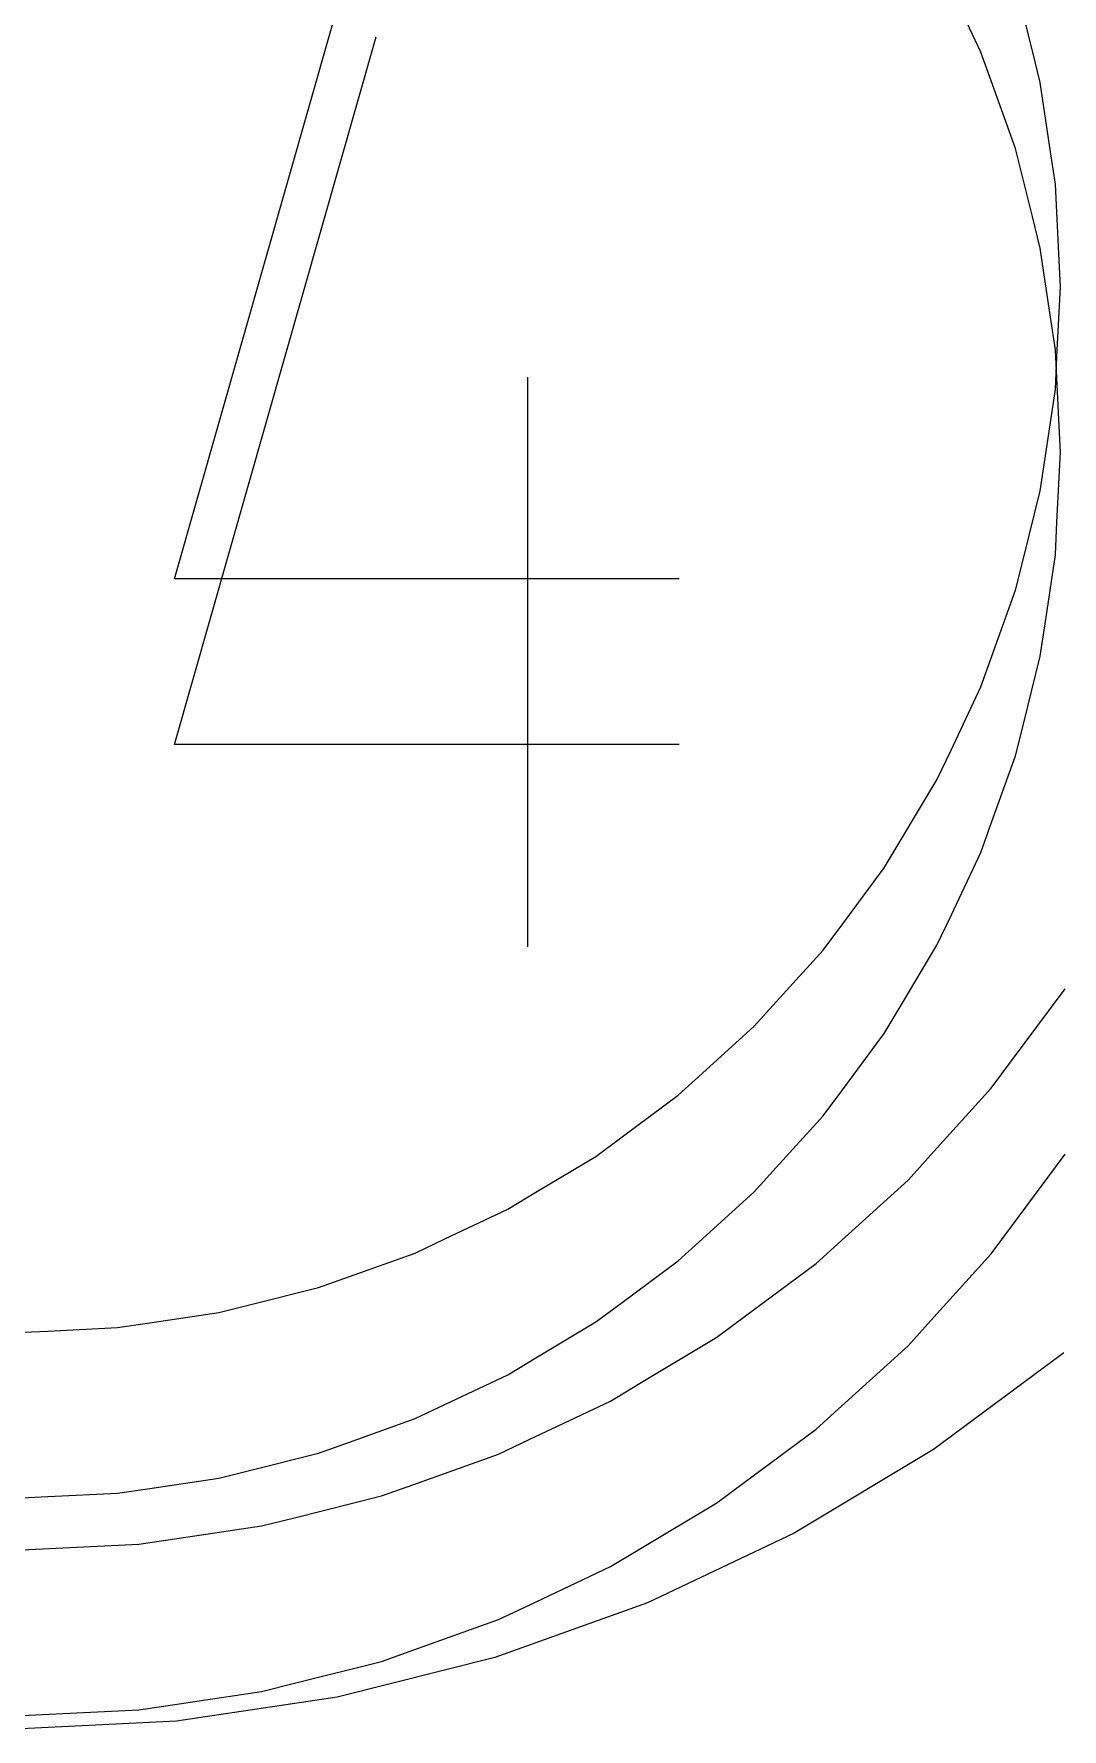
# Model space of a CAD drawing. Header units: centimetres. Extents: x -214 to 137, y -175 to 4.
# Drawn here: x 123.39 to 129.4, y -152.02 to -142.12 of the extents above; entities that cross this region are included whole.
import ezdxf

# ---------------------------------------------------------------- set-up
doc = ezdxf.new("R2010")
doc.units = ezdxf.units.CM
doc.header["$MEASUREMENT"] = 0
doc.layers.add('layer 1', color=7, linetype='Continuous')

msp = doc.modelspace()

# ---------------------------------------------------------------- linework, layer by layer
at = {"layer": 'layer 1', "color": 1, "lineweight": 9}
for points in [[(124.20919, -145.30124), (124.20919, -145.30124), (125.38738, -141.16925), (125.38738, -141.16925)], [(129.22208, -142.21781), (129.22208, -142.21781), (129.12302, -141.82227), (129.12302, -141.82227)], [(124.20919, -146.26817), (124.20919, -146.26817), (125.38738, -142.13618), (125.38738, -142.13618)], [(124.20919, -146.26817), (124.20919, -146.26817), (125.38738, -142.13618), (125.38738, -142.13618)], [(124.20919, -146.26817), (124.20919, -146.26817), (125.38738, -142.13618), (125.38738, -142.13618)], [(124.20919, -146.26817), (124.20919, -146.26817), (125.38738, -142.13618), (125.38738, -142.13618)], [(128.92109, -142.22486), (128.92109, -142.22486), (128.83914, -142.05162), (128.83914, -142.05162)], [(128.92109, -142.22486), (128.92109, -142.22486), (128.83914, -142.05162), (128.83914, -142.05162)], [(128.92109, -142.22486), (128.92109, -142.22486), (128.83914, -142.05162), (128.83914, -142.05162)], [(128.92109, -142.22486), (128.92109, -142.22486), (128.83914, -142.05162), (128.83914, -142.05162)], [(129.05844, -142.60875), (129.05844, -142.60875), (128.92109, -142.22486), (128.92109, -142.22486)], [(129.05844, -142.60875), (129.05844, -142.60875), (128.92109, -142.22486), (128.92109, -142.22486)], [(129.05844, -142.60875), (129.05844, -142.60875), (128.92109, -142.22486), (128.92109, -142.22486)], [(129.05844, -142.60875), (129.05844, -142.60875), (128.92109, -142.22486), (128.92109, -142.22486)], [(129.26863, -142.4037), (129.26863, -142.4037), (129.22208, -142.21781), (129.22208, -142.21781)], [(129.32845, -142.80703), (129.32845, -142.80703), (129.26863, -142.4037), (129.26863, -142.4037)], [(129.12302, -142.7892), (129.12302, -142.7892), (129.05844, -142.60875), (129.05844, -142.60875)], [(129.12302, -142.7892), (129.12302, -142.7892), (129.05844, -142.60875), (129.05844, -142.60875)], [(129.12302, -142.7892), (129.12302, -142.7892), (129.05844, -142.60875), (129.05844, -142.60875)], [(129.12302, -142.7892), (129.12302, -142.7892), (129.05844, -142.60875), (129.05844, -142.60875)], [(129.22208, -143.18473), (129.22208, -143.18473), (129.12302, -142.7892), (129.12302, -142.7892)], [(129.22208, -143.18473), (129.22208, -143.18473), (129.12302, -142.7892), (129.12302, -142.7892)], [(129.22208, -143.18473), (129.22208, -143.18473), (129.12302, -142.7892), (129.12302, -142.7892)], [(129.22208, -143.18473), (129.22208, -143.18473), (129.12302, -142.7892), (129.12302, -142.7892)], [(129.35658, -142.9966), (129.35658, -142.9966), (129.32845, -142.80703), (129.32845, -142.80703)], [(129.3766, -143.40384), (129.3766, -143.40384), (129.35658, -142.9966), (129.35658, -142.9966)], [(129.26863, -143.37062), (129.26863, -143.37062), (129.22208, -143.18473), (129.22208, -143.18473)], [(129.26863, -143.37062), (129.26863, -143.37062), (129.22208, -143.18473), (129.22208, -143.18473)], [(129.26863, -143.37062), (129.26863, -143.37062), (129.22208, -143.18473), (129.22208, -143.18473)], [(129.26863, -143.37062), (129.26863, -143.37062), (129.22208, -143.18473), (129.22208, -143.18473)], [(129.32845, -143.77396), (129.32845, -143.77396), (129.26863, -143.37062), (129.26863, -143.37062)], [(129.32845, -143.77396), (129.32845, -143.77396), (129.26863, -143.37062), (129.26863, -143.37062)], [(129.32845, -143.77396), (129.32845, -143.77396), (129.26863, -143.37062), (129.26863, -143.37062)], [(129.32845, -143.77396), (129.32845, -143.77396), (129.26863, -143.37062), (129.26863, -143.37062)], [(129.38598, -143.59525), (129.38598, -143.59525), (129.3766, -143.40384), (129.3766, -143.40384)], [(129.36599, -144.00251), (129.36599, -144.00251), (129.38598, -143.59525), (129.38598, -143.59525)], [(129.35658, -143.96353), (129.35658, -143.96353), (129.32845, -143.77396), (129.32845, -143.77396)], [(129.35658, -143.96353), (129.35658, -143.96353), (129.32845, -143.77396), (129.32845, -143.77396)], [(129.35658, -143.96353), (129.35658, -143.96353), (129.32845, -143.77396), (129.32845, -143.77396)], [(129.35658, -143.96353), (129.35658, -143.96353), (129.32845, -143.77396), (129.32845, -143.77396)], [(129.3766, -144.37076), (129.3766, -144.37076), (129.35658, -143.96353), (129.35658, -143.96353)], [(129.3766, -144.37076), (129.3766, -144.37076), (129.35658, -143.96353), (129.35658, -143.96353)], [(129.3766, -144.37076), (129.3766, -144.37076), (129.35658, -143.96353), (129.35658, -143.96353)], [(129.3766, -144.37076), (129.3766, -144.37076), (129.35658, -143.96353), (129.35658, -143.96353)], [(129.35658, -144.19392), (129.35658, -144.19392), (129.36599, -144.00251), (129.36599, -144.00251)], [(126.27502, -146.48243), (126.27502, -146.48243), (126.27502, -144.12272), (126.27502, -144.12272)], [(129.29676, -144.59726), (129.29676, -144.59726), (129.35658, -144.19392), (129.35658, -144.19392)], [(129.38598, -144.56218), (129.38598, -144.56218), (129.3766, -144.37076), (129.3766, -144.37076)], [(129.38598, -144.56218), (129.38598, -144.56218), (129.3766, -144.37076), (129.3766, -144.37076)], [(129.38598, -144.56218), (129.38598, -144.56218), (129.3766, -144.37076), (129.3766, -144.37076)], [(129.38598, -144.56218), (129.38598, -144.56218), (129.3766, -144.37076), (129.3766, -144.37076)], [(129.26863, -144.78682), (129.26863, -144.78682), (129.29676, -144.59726), (129.29676, -144.59726)], [(129.36599, -144.96944), (129.36599, -144.96944), (129.38598, -144.56218), (129.38598, -144.56218)], [(129.36599, -144.96944), (129.36599, -144.96944), (129.38598, -144.56218), (129.38598, -144.56218)], [(129.36599, -144.96944), (129.36599, -144.96944), (129.38598, -144.56218), (129.38598, -144.56218)], [(129.36599, -144.96944), (129.36599, -144.96944), (129.38598, -144.56218), (129.38598, -144.56218)], [(129.16956, -145.18236), (129.16956, -145.18236), (129.26863, -144.78682), (129.26863, -144.78682)], [(129.35658, -145.16084), (129.35658, -145.16084), (129.36599, -144.96944), (129.36599, -144.96944)], [(129.35658, -145.16084), (129.35658, -145.16084), (129.36599, -144.96944), (129.36599, -144.96944)], [(129.35658, -145.16084), (129.35658, -145.16084), (129.36599, -144.96944), (129.36599, -144.96944)], [(129.35658, -145.16084), (129.35658, -145.16084), (129.36599, -144.96944), (129.36599, -144.96944)], [(126.27502, -147.44935), (126.27502, -147.44935), (126.27502, -145.08965), (126.27502, -145.08965)], [(126.27502, -147.44935), (126.27502, -147.44935), (126.27502, -145.08965), (126.27502, -145.08965)], [(126.27502, -147.44935), (126.27502, -147.44935), (126.27502, -145.08965), (126.27502, -145.08965)], [(126.27502, -147.44935), (126.27502, -147.44935), (126.27502, -145.08965), (126.27502, -145.08965)], [(129.12299, -145.36825), (129.12299, -145.36825), (129.16956, -145.18236), (129.16956, -145.18236)], [(129.29676, -145.56419), (129.29676, -145.56419), (129.35658, -145.16084), (129.35658, -145.16084)], [(129.29676, -145.56419), (129.29676, -145.56419), (129.35658, -145.16084), (129.35658, -145.16084)], [(129.29676, -145.56419), (129.29676, -145.56419), (129.35658, -145.16084), (129.35658, -145.16084)], [(129.29676, -145.56419), (129.29676, -145.56419), (129.35658, -145.16084), (129.35658, -145.16084)], [(127.15932, -145.30124), (127.15932, -145.30124), (124.20919, -145.30124), (124.20919, -145.30124)], [(128.98563, -145.75215), (128.98563, -145.75215), (129.12299, -145.36825), (129.12299, -145.36825)], [(129.26863, -145.75374), (129.26863, -145.75374), (129.29676, -145.56419), (129.29676, -145.56419)], [(129.26863, -145.75374), (129.26863, -145.75374), (129.29676, -145.56419), (129.29676, -145.56419)], [(129.26863, -145.75374), (129.26863, -145.75374), (129.29676, -145.56419), (129.29676, -145.56419)], [(129.26863, -145.75374), (129.26863, -145.75374), (129.29676, -145.56419), (129.29676, -145.56419)], [(128.92106, -145.93259), (128.92106, -145.93259), (128.98563, -145.75215), (128.98563, -145.75215)], [(129.16956, -146.14928), (129.16956, -146.14928), (129.26863, -145.75374), (129.26863, -145.75374)], [(129.16956, -146.14928), (129.16956, -146.14928), (129.26863, -145.75374), (129.26863, -145.75374)], [(129.16956, -146.14928), (129.16956, -146.14928), (129.26863, -145.75374), (129.26863, -145.75374)], [(129.16956, -146.14928), (129.16956, -146.14928), (129.26863, -145.75374), (129.26863, -145.75374)], [(128.74673, -146.30119), (128.74673, -146.30119), (128.92106, -145.93259), (128.92106, -145.93259)], [(129.12299, -146.33517), (129.12299, -146.33517), (129.16956, -146.14928), (129.16956, -146.14928)], [(129.12299, -146.33517), (129.12299, -146.33517), (129.16956, -146.14928), (129.16956, -146.14928)], [(129.12299, -146.33517), (129.12299, -146.33517), (129.16956, -146.14928), (129.16956, -146.14928)], [(129.12299, -146.33517), (129.12299, -146.33517), (129.16956, -146.14928), (129.16956, -146.14928)], [(127.15932, -146.26817), (127.15932, -146.26817), (124.20919, -146.26817), (124.20919, -146.26817)], [(127.15932, -146.26817), (127.15932, -146.26817), (124.20919, -146.26817), (124.20919, -146.26817)], [(127.15932, -146.26817), (127.15932, -146.26817), (124.20919, -146.26817), (124.20919, -146.26817)], [(127.15932, -146.26817), (127.15932, -146.26817), (124.20919, -146.26817), (124.20919, -146.26817)], [(128.6648, -146.47443), (128.6648, -146.47443), (128.74673, -146.30119), (128.74673, -146.30119)], [(128.98563, -146.71908), (128.98563, -146.71908), (129.12299, -146.33517), (129.12299, -146.33517)], [(128.98563, -146.71908), (128.98563, -146.71908), (129.12299, -146.33517), (129.12299, -146.33517)], [(128.98563, -146.71908), (128.98563, -146.71908), (129.12299, -146.33517), (129.12299, -146.33517)], [(128.98563, -146.71908), (128.98563, -146.71908), (129.12299, -146.33517), (129.12299, -146.33517)], [(128.45516, -146.82416), (128.45516, -146.82416), (128.6648, -146.47443), (128.6648, -146.47443)], [(128.92106, -146.89952), (128.92106, -146.89952), (128.98563, -146.71908), (128.98563, -146.71908)], [(128.92106, -146.89952), (128.92106, -146.89952), (128.98563, -146.71908), (128.98563, -146.71908)], [(128.92106, -146.89952), (128.92106, -146.89952), (128.98563, -146.71908), (128.98563, -146.71908)], [(128.92106, -146.89952), (128.92106, -146.89952), (128.98563, -146.71908), (128.98563, -146.71908)], [(128.35664, -146.98853), (128.35664, -146.98853), (128.45516, -146.82416), (128.45516, -146.82416)], [(128.74673, -147.26812), (128.74673, -147.26812), (128.92106, -146.89952), (128.92106, -146.89952)], [(128.74673, -147.26812), (128.74673, -147.26812), (128.92106, -146.89952), (128.92106, -146.89952)], [(128.74673, -147.26812), (128.74673, -147.26812), (128.92106, -146.89952), (128.92106, -146.89952)], [(128.74673, -147.26812), (128.74673, -147.26812), (128.92106, -146.89952), (128.92106, -146.89952)], [(128.11374, -147.31603), (128.11374, -147.31603), (128.35664, -146.98853), (128.35664, -146.98853)], [(128.6648, -147.44136), (128.6648, -147.44136), (128.74673, -147.26812), (128.74673, -147.26812)], [(128.6648, -147.44136), (128.6648, -147.44136), (128.74673, -147.26812), (128.74673, -147.26812)], [(128.6648, -147.44136), (128.6648, -147.44136), (128.74673, -147.26812), (128.74673, -147.26812)], [(128.6648, -147.44136), (128.6648, -147.44136), (128.74673, -147.26812), (128.74673, -147.26812)], [(127.99958, -147.46997), (127.99958, -147.46997), (128.11374, -147.31603), (128.11374, -147.31603)], [(127.72576, -147.77208), (127.72576, -147.77208), (127.99958, -147.46997), (127.99958, -147.46997)], [(128.45516, -147.79109), (128.45516, -147.79109), (128.6648, -147.44136), (128.6648, -147.44136)], [(128.45516, -147.79109), (128.45516, -147.79109), (128.6648, -147.44136), (128.6648, -147.44136)], [(128.45516, -147.79109), (128.45516, -147.79109), (128.6648, -147.44136), (128.6648, -147.44136)], [(128.45516, -147.79109), (128.45516, -147.79109), (128.6648, -147.44136), (128.6648, -147.44136)], [(127.59707, -147.91409), (127.59707, -147.91409), (127.72576, -147.77208), (127.72576, -147.77208)], [(128.35664, -147.95545), (128.35664, -147.95545), (128.45516, -147.79109), (128.45516, -147.79109)], [(128.35664, -147.95545), (128.35664, -147.95545), (128.45516, -147.79109), (128.45516, -147.79109)], [(128.35664, -147.95545), (128.35664, -147.95545), (128.45516, -147.79109), (128.45516, -147.79109)], [(128.35664, -147.95545), (128.35664, -147.95545), (128.45516, -147.79109), (128.45516, -147.79109)], [(127.29494, -148.18791), (127.29494, -148.18791), (127.59707, -147.91409), (127.59707, -147.91409)], [(128.11374, -148.28296), (128.11374, -148.28296), (128.35664, -147.95545), (128.35664, -147.95545)], [(128.11374, -148.28296), (128.11374, -148.28296), (128.35664, -147.95545), (128.35664, -147.95545)], [(128.11374, -148.28296), (128.11374, -148.28296), (128.35664, -147.95545), (128.35664, -147.95545)], [(128.11374, -148.28296), (128.11374, -148.28296), (128.35664, -147.95545), (128.35664, -147.95545)], [(127.15294, -148.3166), (127.15294, -148.3166), (127.29494, -148.18791), (127.29494, -148.18791)], [(127.99958, -148.43689), (127.99958, -148.43689), (128.11374, -148.28296), (128.11374, -148.28296)], [(127.99958, -148.43689), (127.99958, -148.43689), (128.11374, -148.28296), (128.11374, -148.28296)], [(127.99958, -148.43689), (127.99958, -148.43689), (128.11374, -148.28296), (128.11374, -148.28296)], [(127.99958, -148.43689), (127.99958, -148.43689), (128.11374, -148.28296), (128.11374, -148.28296)], [(126.82546, -148.55949), (126.82546, -148.55949), (127.15294, -148.3166), (127.15294, -148.3166)], [(127.72576, -148.73901), (127.72576, -148.73901), (127.99958, -148.43689), (127.99958, -148.43689)], [(127.72576, -148.73901), (127.72576, -148.73901), (127.99958, -148.43689), (127.99958, -148.43689)], [(127.72576, -148.73901), (127.72576, -148.73901), (127.99958, -148.43689), (127.99958, -148.43689)], [(127.72576, -148.73901), (127.72576, -148.73901), (127.99958, -148.43689), (127.99958, -148.43689)], [(126.67152, -148.67366), (126.67152, -148.67366), (126.82546, -148.55949), (126.82546, -148.55949)], [(126.32179, -148.88328), (126.32179, -148.88328), (126.67152, -148.67366), (126.67152, -148.67366)], [(127.59707, -148.88101), (127.59707, -148.88101), (127.72576, -148.73901), (127.72576, -148.73901)], [(127.59707, -148.88101), (127.59707, -148.88101), (127.72576, -148.73901), (127.72576, -148.73901)], [(127.59707, -148.88101), (127.59707, -148.88101), (127.72576, -148.73901), (127.72576, -148.73901)], [(127.59707, -148.88101), (127.59707, -148.88101), (127.72576, -148.73901), (127.72576, -148.73901)], [(127.29494, -149.15483), (127.29494, -149.15483), (127.59707, -148.88101), (127.59707, -148.88101)], [(127.29494, -149.15483), (127.29494, -149.15483), (127.59707, -148.88101), (127.59707, -148.88101)], [(127.29494, -149.15483), (127.29494, -149.15483), (127.59707, -148.88101), (127.59707, -148.88101)], [(127.29494, -149.15483), (127.29494, -149.15483), (127.59707, -148.88101), (127.59707, -148.88101)], [(126.1574, -148.9818), (126.1574, -148.9818), (126.32179, -148.88328), (126.32179, -148.88328)], [(125.78882, -149.15612), (125.78882, -149.15612), (126.1574, -148.9818), (126.1574, -148.9818)], [(125.61557, -149.23806), (125.61557, -149.23806), (125.78882, -149.15612), (125.78882, -149.15612)], [(127.15294, -149.28353), (127.15294, -149.28353), (127.29494, -149.15483), (127.29494, -149.15483)], [(127.15294, -149.28353), (127.15294, -149.28353), (127.29494, -149.15483), (127.29494, -149.15483)], [(127.15294, -149.28353), (127.15294, -149.28353), (127.29494, -149.15483), (127.29494, -149.15483)], [(127.15294, -149.28353), (127.15294, -149.28353), (127.29494, -149.15483), (127.29494, -149.15483)], [(125.23166, -149.37542), (125.23166, -149.37542), (125.61557, -149.23806), (125.61557, -149.23806)], [(125.05123, -149.43999), (125.05123, -149.43999), (125.23166, -149.37542), (125.23166, -149.37542)], [(126.82546, -149.52642), (126.82546, -149.52642), (127.15294, -149.28353), (127.15294, -149.28353)], [(126.82546, -149.52642), (126.82546, -149.52642), (127.15294, -149.28353), (127.15294, -149.28353)], [(126.82546, -149.52642), (126.82546, -149.52642), (127.15294, -149.28353), (127.15294, -149.28353)], [(126.82546, -149.52642), (126.82546, -149.52642), (127.15294, -149.28353), (127.15294, -149.28353)], [(124.6557, -149.53906), (124.6557, -149.53906), (125.05123, -149.43999), (125.05123, -149.43999)], [(124.46979, -149.58563), (124.46979, -149.58563), (124.6557, -149.53906), (124.6557, -149.53906)], [(126.67152, -149.64059), (126.67152, -149.64059), (126.82546, -149.52642), (126.82546, -149.52642)], [(126.67152, -149.64059), (126.67152, -149.64059), (126.82546, -149.52642), (126.82546, -149.52642)], [(126.67152, -149.64059), (126.67152, -149.64059), (126.82546, -149.52642), (126.82546, -149.52642)], [(126.67152, -149.64059), (126.67152, -149.64059), (126.82546, -149.52642), (126.82546, -149.52642)], [(123.87689, -149.67356), (123.87689, -149.67356), (124.06647, -149.64546), (124.06647, -149.64546)], [(124.06647, -149.64546), (124.06647, -149.64546), (124.46979, -149.58563), (124.46979, -149.58563)], [(126.32179, -149.85021), (126.32179, -149.85021), (126.67152, -149.64059), (126.67152, -149.64059)], [(126.32179, -149.85021), (126.32179, -149.85021), (126.67152, -149.64059), (126.67152, -149.64059)], [(126.32179, -149.85021), (126.32179, -149.85021), (126.67152, -149.64059), (126.67152, -149.64059)], [(126.32179, -149.85021), (126.32179, -149.85021), (126.67152, -149.64059), (126.67152, -149.64059)], [(123.27823, -149.70298), (123.27823, -149.70298), (123.46964, -149.69358), (123.46964, -149.69358)], [(123.46964, -149.69358), (123.46964, -149.69358), (123.87689, -149.67356), (123.87689, -149.67356)], [(126.1574, -149.94873), (126.1574, -149.94873), (126.32179, -149.85021), (126.32179, -149.85021)], [(126.1574, -149.94873), (126.1574, -149.94873), (126.32179, -149.85021), (126.32179, -149.85021)], [(126.1574, -149.94873), (126.1574, -149.94873), (126.32179, -149.85021), (126.32179, -149.85021)], [(126.1574, -149.94873), (126.1574, -149.94873), (126.32179, -149.85021), (126.32179, -149.85021)], [(125.78882, -150.12305), (125.78882, -150.12305), (126.1574, -149.94873), (126.1574, -149.94873)], [(125.78882, -150.12305), (125.78882, -150.12305), (126.1574, -149.94873), (126.1574, -149.94873)], [(125.78882, -150.12305), (125.78882, -150.12305), (126.1574, -149.94873), (126.1574, -149.94873)], [(125.78882, -150.12305), (125.78882, -150.12305), (126.1574, -149.94873), (126.1574, -149.94873)], [(125.61557, -150.20498), (125.61557, -150.20498), (125.78882, -150.12305), (125.78882, -150.12305)], [(125.61557, -150.20498), (125.61557, -150.20498), (125.78882, -150.12305), (125.78882, -150.12305)], [(125.61557, -150.20498), (125.61557, -150.20498), (125.78882, -150.12305), (125.78882, -150.12305)], [(125.61557, -150.20498), (125.61557, -150.20498), (125.78882, -150.12305), (125.78882, -150.12305)], [(125.23166, -150.34235), (125.23166, -150.34235), (125.61557, -150.20498), (125.61557, -150.20498)], [(125.23166, -150.34235), (125.23166, -150.34235), (125.61557, -150.20498), (125.61557, -150.20498)], [(125.23166, -150.34235), (125.23166, -150.34235), (125.61557, -150.20498), (125.61557, -150.20498)], [(125.23166, -150.34235), (125.23166, -150.34235), (125.61557, -150.20498), (125.61557, -150.20498)], [(125.05123, -150.40692), (125.05123, -150.40692), (125.23166, -150.34235), (125.23166, -150.34235)], [(125.05123, -150.40692), (125.05123, -150.40692), (125.23166, -150.34235), (125.23166, -150.34235)], [(125.05123, -150.40692), (125.05123, -150.40692), (125.23166, -150.34235), (125.23166, -150.34235)], [(125.05123, -150.40692), (125.05123, -150.40692), (125.23166, -150.34235), (125.23166, -150.34235)], [(124.6557, -150.50599), (124.6557, -150.50599), (125.05123, -150.40692), (125.05123, -150.40692)], [(124.6557, -150.50599), (124.6557, -150.50599), (125.05123, -150.40692), (125.05123, -150.40692)], [(124.6557, -150.50599), (124.6557, -150.50599), (125.05123, -150.40692), (125.05123, -150.40692)], [(124.6557, -150.50599), (124.6557, -150.50599), (125.05123, -150.40692), (125.05123, -150.40692)], [(124.06647, -150.61239), (124.06647, -150.61239), (124.46979, -150.55256), (124.46979, -150.55256)], [(124.06647, -150.61239), (124.06647, -150.61239), (124.46979, -150.55256), (124.46979, -150.55256)], [(124.06647, -150.61239), (124.06647, -150.61239), (124.46979, -150.55256), (124.46979, -150.55256)], [(124.06647, -150.61239), (124.06647, -150.61239), (124.46979, -150.55256), (124.46979, -150.55256)], [(124.46979, -150.55256), (124.46979, -150.55256), (124.6557, -150.50599), (124.6557, -150.50599)], [(124.46979, -150.55256), (124.46979, -150.55256), (124.6557, -150.50599), (124.6557, -150.50599)], [(124.46979, -150.55256), (124.46979, -150.55256), (124.6557, -150.50599), (124.6557, -150.50599)], [(124.46979, -150.55256), (124.46979, -150.55256), (124.6557, -150.50599), (124.6557, -150.50599)], [(123.27823, -150.66991), (123.27823, -150.66991), (123.46964, -150.6605), (123.46964, -150.6605)], [(123.27823, -150.66991), (123.27823, -150.66991), (123.46964, -150.6605), (123.46964, -150.6605)], [(123.27823, -150.66991), (123.27823, -150.66991), (123.46964, -150.6605), (123.46964, -150.6605)], [(123.27823, -150.66991), (123.27823, -150.66991), (123.46964, -150.6605), (123.46964, -150.6605)], [(123.46964, -150.6605), (123.46964, -150.6605), (123.87689, -150.64049), (123.87689, -150.64049)], [(123.46964, -150.6605), (123.46964, -150.6605), (123.87689, -150.64049), (123.87689, -150.64049)], [(123.46964, -150.6605), (123.46964, -150.6605), (123.87689, -150.64049), (123.87689, -150.64049)], [(123.46964, -150.6605), (123.46964, -150.6605), (123.87689, -150.64049), (123.87689, -150.64049)], [(123.87689, -150.64049), (123.87689, -150.64049), (124.06647, -150.61239), (124.06647, -150.61239)], [(123.87689, -150.64049), (123.87689, -150.64049), (124.06647, -150.61239), (124.06647, -150.61239)], [(123.87689, -150.64049), (123.87689, -150.64049), (124.06647, -150.61239), (124.06647, -150.61239)], [(123.87689, -150.64049), (123.87689, -150.64049), (124.06647, -150.61239), (124.06647, -150.61239)]]:
    msp.add_open_spline(points, degree=3, dxfattribs=at)
at = {"layer": 'layer 1', "color": 5, "lineweight": 9}
for points in [[(129.10076, -148.11613), (129.10076, -148.11613), (129.41337, -147.69462), (129.41337, -147.69462)], [(128.98202, -148.27623), (128.98202, -148.27623), (129.10076, -148.11613), (129.10076, -148.11613)], [(128.6296, -148.66507), (128.6296, -148.66507), (128.98202, -148.27623), (128.98202, -148.27623)], [(128.49574, -148.81276), (128.49574, -148.81276), (128.6296, -148.66507), (128.6296, -148.66507)], [(129.10076, -149.08306), (129.10076, -149.08306), (129.41337, -148.66155), (129.41337, -148.66155)], [(129.10076, -149.08306), (129.10076, -149.08306), (129.41337, -148.66155), (129.41337, -148.66155)], [(129.10076, -149.08306), (129.10076, -149.08306), (129.41337, -148.66155), (129.41337, -148.66155)], [(129.10076, -149.08306), (129.10076, -149.08306), (129.41337, -148.66155), (129.41337, -148.66155)], [(128.1069, -149.16518), (128.1069, -149.16518), (128.49574, -148.81276), (128.49574, -148.81276)], [(127.95921, -149.29904), (127.95921, -149.29904), (128.1069, -149.16518), (128.1069, -149.16518)], [(128.98202, -149.24316), (128.98202, -149.24316), (129.10076, -149.08306), (129.10076, -149.08306)], [(128.98202, -149.24316), (128.98202, -149.24316), (129.10076, -149.08306), (129.10076, -149.08306)], [(128.98202, -149.24316), (128.98202, -149.24316), (129.10076, -149.08306), (129.10076, -149.08306)], [(128.98202, -149.24316), (128.98202, -149.24316), (129.10076, -149.08306), (129.10076, -149.08306)], [(128.6296, -149.632), (128.6296, -149.632), (128.98202, -149.24316), (128.98202, -149.24316)], [(128.6296, -149.632), (128.6296, -149.632), (128.98202, -149.24316), (128.98202, -149.24316)], [(128.6296, -149.632), (128.6296, -149.632), (128.98202, -149.24316), (128.98202, -149.24316)], [(128.6296, -149.632), (128.6296, -149.632), (128.98202, -149.24316), (128.98202, -149.24316)], [(127.5377, -149.61165), (127.5377, -149.61165), (127.95921, -149.29904), (127.95921, -149.29904)], [(127.3776, -149.73039), (127.3776, -149.73039), (127.5377, -149.61165), (127.5377, -149.61165)], [(128.49574, -149.77968), (128.49574, -149.77968), (128.6296, -149.632), (128.6296, -149.632)], [(128.49574, -149.77968), (128.49574, -149.77968), (128.6296, -149.632), (128.6296, -149.632)], [(128.49574, -149.77968), (128.49574, -149.77968), (128.6296, -149.632), (128.6296, -149.632)], [(128.49574, -149.77968), (128.49574, -149.77968), (128.6296, -149.632), (128.6296, -149.632)], [(126.92747, -150.00018), (126.92747, -150.00018), (127.3776, -149.73039), (127.3776, -149.73039)], [(128.1069, -150.13211), (128.1069, -150.13211), (128.49574, -149.77968), (128.49574, -149.77968)], [(128.1069, -150.13211), (128.1069, -150.13211), (128.49574, -149.77968), (128.49574, -149.77968)], [(128.1069, -150.13211), (128.1069, -150.13211), (128.49574, -149.77968), (128.49574, -149.77968)], [(128.1069, -150.13211), (128.1069, -150.13211), (128.49574, -149.77968), (128.49574, -149.77968)], [(129.40583, -149.82039), (129.40583, -149.82039), (128.64424, -150.38592), (128.64424, -150.38592)], [(126.75651, -150.10265), (126.75651, -150.10265), (126.92747, -150.00018), (126.92747, -150.00018)], [(126.28211, -150.32702), (126.28211, -150.32702), (126.75651, -150.10265), (126.75651, -150.10265)], [(127.95921, -150.26596), (127.95921, -150.26596), (128.1069, -150.13211), (128.1069, -150.13211)], [(127.95921, -150.26596), (127.95921, -150.26596), (128.1069, -150.13211), (128.1069, -150.13211)], [(127.95921, -150.26596), (127.95921, -150.26596), (128.1069, -150.13211), (128.1069, -150.13211)], [(127.95921, -150.26596), (127.95921, -150.26596), (128.1069, -150.13211), (128.1069, -150.13211)], [(127.5377, -150.57858), (127.5377, -150.57858), (127.95921, -150.26596), (127.95921, -150.26596)], [(127.5377, -150.57858), (127.5377, -150.57858), (127.95921, -150.26596), (127.95921, -150.26596)], [(127.5377, -150.57858), (127.5377, -150.57858), (127.95921, -150.26596), (127.95921, -150.26596)], [(127.5377, -150.57858), (127.5377, -150.57858), (127.95921, -150.26596), (127.95921, -150.26596)], [(126.10193, -150.41224), (126.10193, -150.41224), (126.28211, -150.32702), (126.28211, -150.32702)], [(125.60782, -150.58904), (125.60782, -150.58904), (126.10193, -150.41224), (126.10193, -150.41224)], [(128.64424, -150.38592), (128.64424, -150.38592), (127.83086, -150.8741), (127.83086, -150.8741)], [(124.91109, -150.7837), (124.91109, -150.7837), (125.42015, -150.65619), (125.42015, -150.65619)], [(125.42015, -150.65619), (125.42015, -150.65619), (125.60782, -150.58904), (125.60782, -150.58904)], [(127.3776, -150.69731), (127.3776, -150.69731), (127.5377, -150.57858), (127.5377, -150.57858)], [(127.3776, -150.69731), (127.3776, -150.69731), (127.5377, -150.57858), (127.5377, -150.57858)], [(127.3776, -150.69731), (127.3776, -150.69731), (127.5377, -150.57858), (127.5377, -150.57858)], [(127.3776, -150.69731), (127.3776, -150.69731), (127.5377, -150.57858), (127.5377, -150.57858)], [(126.92747, -150.96711), (126.92747, -150.96711), (127.3776, -150.69731), (127.3776, -150.69731)], [(126.92747, -150.96711), (126.92747, -150.96711), (127.3776, -150.69731), (127.3776, -150.69731)], [(126.92747, -150.96711), (126.92747, -150.96711), (127.3776, -150.69731), (127.3776, -150.69731)], [(126.92747, -150.96711), (126.92747, -150.96711), (127.3776, -150.69731), (127.3776, -150.69731)], [(124.19864, -150.90913), (124.19864, -150.90913), (124.71774, -150.83213), (124.71774, -150.83213)], [(124.71774, -150.83213), (124.71774, -150.83213), (124.91109, -150.7837), (124.91109, -150.7837)], [(123.47732, -150.96413), (123.47732, -150.96413), (124.00147, -150.93838), (124.00147, -150.93838)], [(124.00147, -150.93838), (124.00147, -150.93838), (124.19864, -150.90913), (124.19864, -150.90913)], [(127.83086, -150.8741), (127.83086, -150.8741), (126.97357, -151.28019), (126.97357, -151.28019)], [(123.27824, -150.97391), (123.27824, -150.97391), (123.47732, -150.96413), (123.47732, -150.96413)], [(126.75651, -151.06958), (126.75651, -151.06958), (126.92747, -150.96711), (126.92747, -150.96711)], [(126.75651, -151.06958), (126.75651, -151.06958), (126.92747, -150.96711), (126.92747, -150.96711)], [(126.75651, -151.06958), (126.75651, -151.06958), (126.92747, -150.96711), (126.92747, -150.96711)], [(126.75651, -151.06958), (126.75651, -151.06958), (126.92747, -150.96711), (126.92747, -150.96711)], [(126.28211, -151.29395), (126.28211, -151.29395), (126.75651, -151.06958), (126.75651, -151.06958)], [(126.28211, -151.29395), (126.28211, -151.29395), (126.75651, -151.06958), (126.75651, -151.06958)], [(126.28211, -151.29395), (126.28211, -151.29395), (126.75651, -151.06958), (126.75651, -151.06958)], [(126.28211, -151.29395), (126.28211, -151.29395), (126.75651, -151.06958), (126.75651, -151.06958)], [(126.97357, -151.28019), (126.97357, -151.28019), (126.08058, -151.6003), (126.08058, -151.6003)], [(126.10193, -151.37917), (126.10193, -151.37917), (126.28211, -151.29395), (126.28211, -151.29395)], [(126.10193, -151.37917), (126.10193, -151.37917), (126.28211, -151.29395), (126.28211, -151.29395)], [(126.10193, -151.37917), (126.10193, -151.37917), (126.28211, -151.29395), (126.28211, -151.29395)], [(126.10193, -151.37917), (126.10193, -151.37917), (126.28211, -151.29395), (126.28211, -151.29395)], [(125.60782, -151.55597), (125.60782, -151.55597), (126.10193, -151.37917), (126.10193, -151.37917)], [(125.60782, -151.55597), (125.60782, -151.55597), (126.10193, -151.37917), (126.10193, -151.37917)], [(125.60782, -151.55597), (125.60782, -151.55597), (126.10193, -151.37917), (126.10193, -151.37917)], [(125.60782, -151.55597), (125.60782, -151.55597), (126.10193, -151.37917), (126.10193, -151.37917)], [(124.91109, -151.75063), (124.91109, -151.75063), (125.42015, -151.62311), (125.42015, -151.62311)], [(124.91109, -151.75063), (124.91109, -151.75063), (125.42015, -151.62311), (125.42015, -151.62311)], [(124.91109, -151.75063), (124.91109, -151.75063), (125.42015, -151.62311), (125.42015, -151.62311)], [(124.91109, -151.75063), (124.91109, -151.75063), (125.42015, -151.62311), (125.42015, -151.62311)], [(126.08058, -151.6003), (126.08058, -151.6003), (125.16053, -151.83134), (125.16053, -151.83134)], [(125.42015, -151.62311), (125.42015, -151.62311), (125.60782, -151.55597), (125.60782, -151.55597)], [(125.42015, -151.62311), (125.42015, -151.62311), (125.60782, -151.55597), (125.60782, -151.55597)], [(125.42015, -151.62311), (125.42015, -151.62311), (125.60782, -151.55597), (125.60782, -151.55597)], [(125.42015, -151.62311), (125.42015, -151.62311), (125.60782, -151.55597), (125.60782, -151.55597)], [(124.71774, -151.79906), (124.71774, -151.79906), (124.91109, -151.75063), (124.91109, -151.75063)], [(124.71774, -151.79906), (124.71774, -151.79906), (124.91109, -151.75063), (124.91109, -151.75063)], [(124.71774, -151.79906), (124.71774, -151.79906), (124.91109, -151.75063), (124.91109, -151.75063)], [(124.71774, -151.79906), (124.71774, -151.79906), (124.91109, -151.75063), (124.91109, -151.75063)], [(124.19864, -151.87606), (124.19864, -151.87606), (124.71774, -151.79906), (124.71774, -151.79906)], [(124.19864, -151.87606), (124.19864, -151.87606), (124.71774, -151.79906), (124.71774, -151.79906)], [(124.19864, -151.87606), (124.19864, -151.87606), (124.71774, -151.79906), (124.71774, -151.79906)], [(124.19864, -151.87606), (124.19864, -151.87606), (124.71774, -151.79906), (124.71774, -151.79906)], [(125.16053, -151.83134), (125.16053, -151.83134), (124.22226, -151.97108), (124.22226, -151.97108)], [(123.27824, -151.94083), (123.27824, -151.94083), (123.47732, -151.93105), (123.47732, -151.93105)], [(123.27824, -151.94083), (123.27824, -151.94083), (123.47732, -151.93105), (123.47732, -151.93105)], [(123.27824, -151.94083), (123.27824, -151.94083), (123.47732, -151.93105), (123.47732, -151.93105)], [(123.27824, -151.94083), (123.27824, -151.94083), (123.47732, -151.93105), (123.47732, -151.93105)], [(123.47732, -151.93105), (123.47732, -151.93105), (124.00147, -151.9053), (124.00147, -151.9053)], [(123.47732, -151.93105), (123.47732, -151.93105), (124.00147, -151.9053), (124.00147, -151.9053)], [(123.47732, -151.93105), (123.47732, -151.93105), (124.00147, -151.9053), (124.00147, -151.9053)], [(123.47732, -151.93105), (123.47732, -151.93105), (124.00147, -151.9053), (124.00147, -151.9053)], [(124.00147, -151.9053), (124.00147, -151.9053), (124.19864, -151.87606), (124.19864, -151.87606)], [(124.00147, -151.9053), (124.00147, -151.9053), (124.19864, -151.87606), (124.19864, -151.87606)], [(124.00147, -151.9053), (124.00147, -151.9053), (124.19864, -151.87606), (124.19864, -151.87606)], [(124.00147, -151.9053), (124.00147, -151.9053), (124.19864, -151.87606), (124.19864, -151.87606)], [(124.22226, -151.97108), (124.22226, -151.97108), (123.27482, -152.01819), (123.27482, -152.01819)]]:
    msp.add_open_spline(points, degree=3, dxfattribs=at)

doc.saveas('drawing.dxf')
